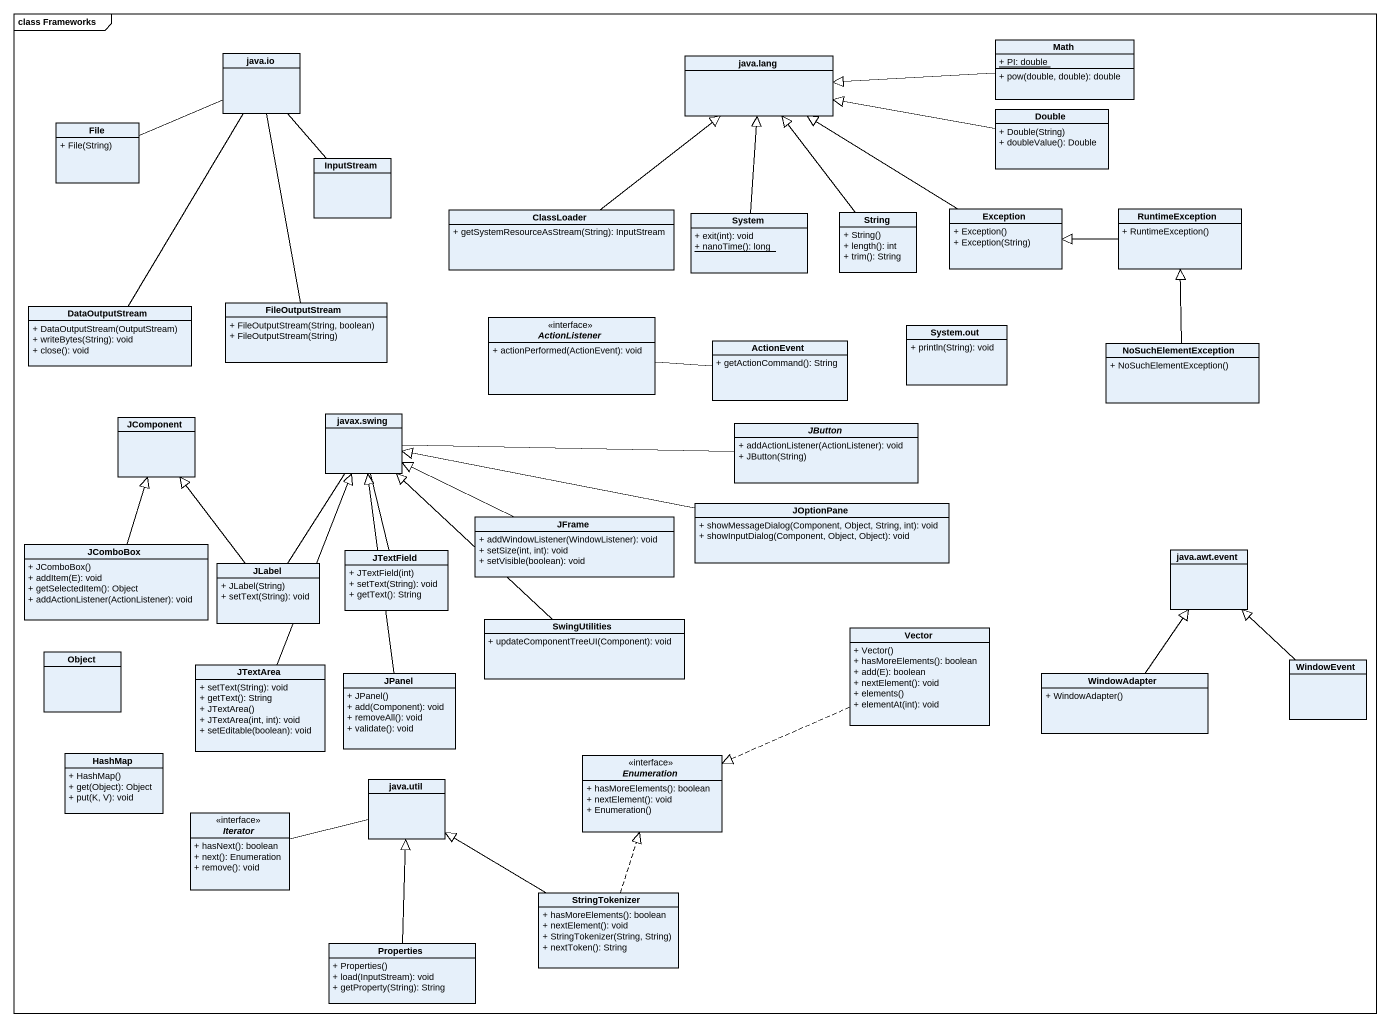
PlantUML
@startuml
mainframe class Frameworks
hide circle
hide empty members
skinparam classAttributeIconSize 0
class Math {
  {static} + PI: double
  + pow(double, double): double
}
class "java.io" as java_io
class "java.lang" as java_lang
class "File" as File_ {
  + File(String)
}
class Double {
  + Double(String)
  + doubleValue(): Double
}
class InputStream
class ClassLoader {
  + getSystemResourceAsStream(String): InputStream
}
class System {
  + exit(int): void
  {static} + nanoTime(): long
}
class String {
  + String()
  + length(): int
  + trim(): String
}
class "Exception" as Exception_ {
  + Exception()
  + Exception(String)
}
class RuntimeException {
  + RuntimeException()
}
class DataOutputStream {
  + DataOutputStream(OutputStream)
  + writeBytes(String): void
  + close(): void
}
class FileOutputStream {
  + FileOutputStream(String, boolean)
  + FileOutputStream(String)
}
interface ActionListener {
  + actionPerformed(ActionEvent): void
}
class ActionEvent {
  + getActionCommand(): String
}
class "System.out" as System_out {
  + println(String): void
}
class NoSuchElementException {
  + NoSuchElementException()
}
class JComponent
class "javax.swing" as javax_swing
abstract class JButton {
  + addActionListener(ActionListener): void
  + JButton(String)
}
class JOptionPane {
  + showMessageDialog(Component, Object, String, int): void
  + showInputDialog(Component, Object, Object): void
}
class JComboBox {
  + JComboBox()
  + addItem(E): void
  + getSelectedItem(): Object
  + addActionListener(ActionListener): void
}
class JFrame {
  + addWindowListener(WindowListener): void
  + setSize(int, int): void
  + setVisible(boolean): void
}
class "java.awt.event" as java_awt_event
class JLabel {
  + JLabel(String)
  + setText(String): void
}
class JTextField {
  + JTextField(int)
  + setText(String): void
  + getText(): String
}
class SwingUtilities {
  + updateComponentTreeUI(Component): void
}
class "Object" as Object_
class JTextArea {
  + setText(String): void
  + getText(): String
  + JTextArea()
  + JTextArea(int, int): void
  + setEditable(boolean): void
}
class Vector {
  + Vector()
  + hasMoreElements(): boolean
  + add(E): boolean
  + nextElement(): void
  + elements()
  + elementAt(int): void
}
class WindowEvent
class JPanel {
  + JPanel()
  + add(Component): void
  + removeAll(): void
  + validate(): void
}
class WindowAdapter {
  + WindowAdapter()
}
class HashMap {
  + HashMap()
  + get(Object): Object
  + put(K, V): void
}
class "java.util" as java_util
interface Enumeration {
  + hasMoreElements(): boolean
  + nextElement(): void
  + Enumeration()
}
interface Iterator {
  + hasNext(): boolean
  + next(): Enumeration
  + remove(): void
}
class StringTokenizer {
  + hasMoreElements(): boolean
  + nextElement(): void
  + StringTokenizer(String, String)
  + nextToken(): String
}
class Properties {
  + Properties()
  + load(InputStream): void
  + getProperty(String): String
}
Math -left-|> java_lang
File_ -right- java_io
Double -left-|> java_lang
InputStream -up- java_io
ClassLoader -up-|> java_lang
System -up-|> java_lang
String -up-|> java_lang
Exception_ -up-|> java_lang
RuntimeException -left-|> Exception_
DataOutputStream -up- java_io
FileOutputStream -up- java_io
ActionListener -right- ActionEvent
NoSuchElementException -up-|> RuntimeException
javax_swing -right- JButton
JOptionPane -left-|> javax_swing
JComboBox -up-|> JComponent
JFrame -left-|> javax_swing
JLabel -up-|> JComponent
JLabel -up- javax_swing
JTextField -up- javax_swing
SwingUtilities -up-|> javax_swing
JTextArea -up-|> javax_swing
Vector .left.|> Enumeration
WindowEvent -up-|> java_awt_event
JPanel -up-|> javax_swing
WindowAdapter -up-|> java_awt_event
Iterator -right- java_util
StringTokenizer -up-|> java_util
StringTokenizer .up.|> Enumeration
Properties -up-|> java_util
@enduml
